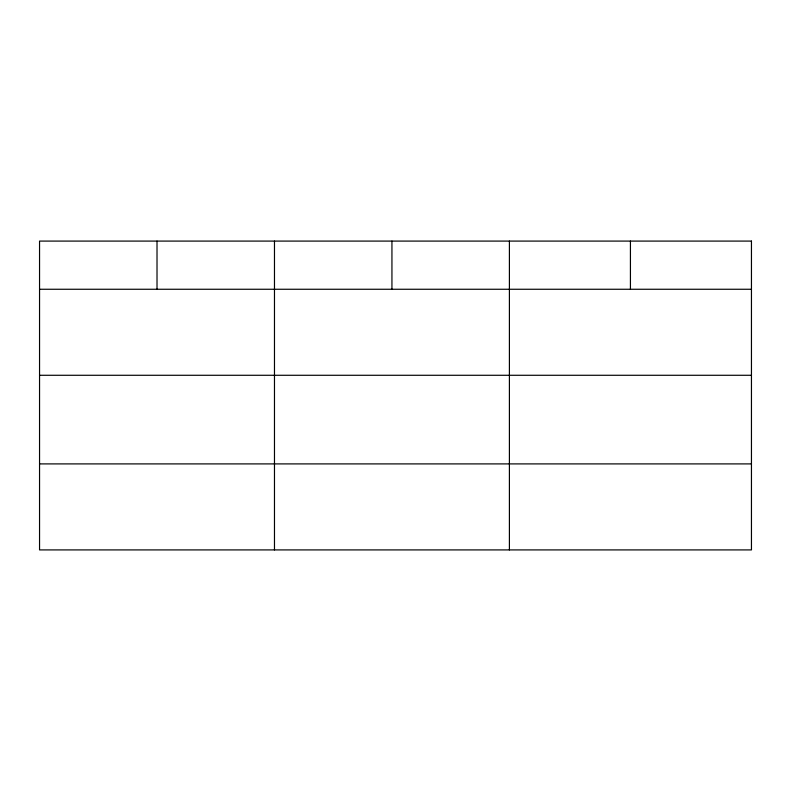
<?xml version="1.0" encoding="UTF-8"?>
<svg xmlns="http://www.w3.org/2000/svg" width="791" height="791" viewBox="0 0 791 791"><rect width="100%" height="100%" fill="white"/><g stroke="black" fill="none" stroke-linecap="round" stroke-linejoin="round"><path stroke-width="1.19" d="M39.55 289.259L751.45 289.259M39.55 375.28L751.45 375.28M39.55 463.902L751.45 463.902M630.427 241.087L630.427 289.259M509.404 241.087L509.404 549.913M391.94 241.087L391.94 289.259M274.477 241.087L274.477 549.913M157.014 241.087L157.014 289.259M751.45 241.087L39.55 241.087L39.55 549.913L751.45 549.913L751.45 241.087"/></g></svg>
